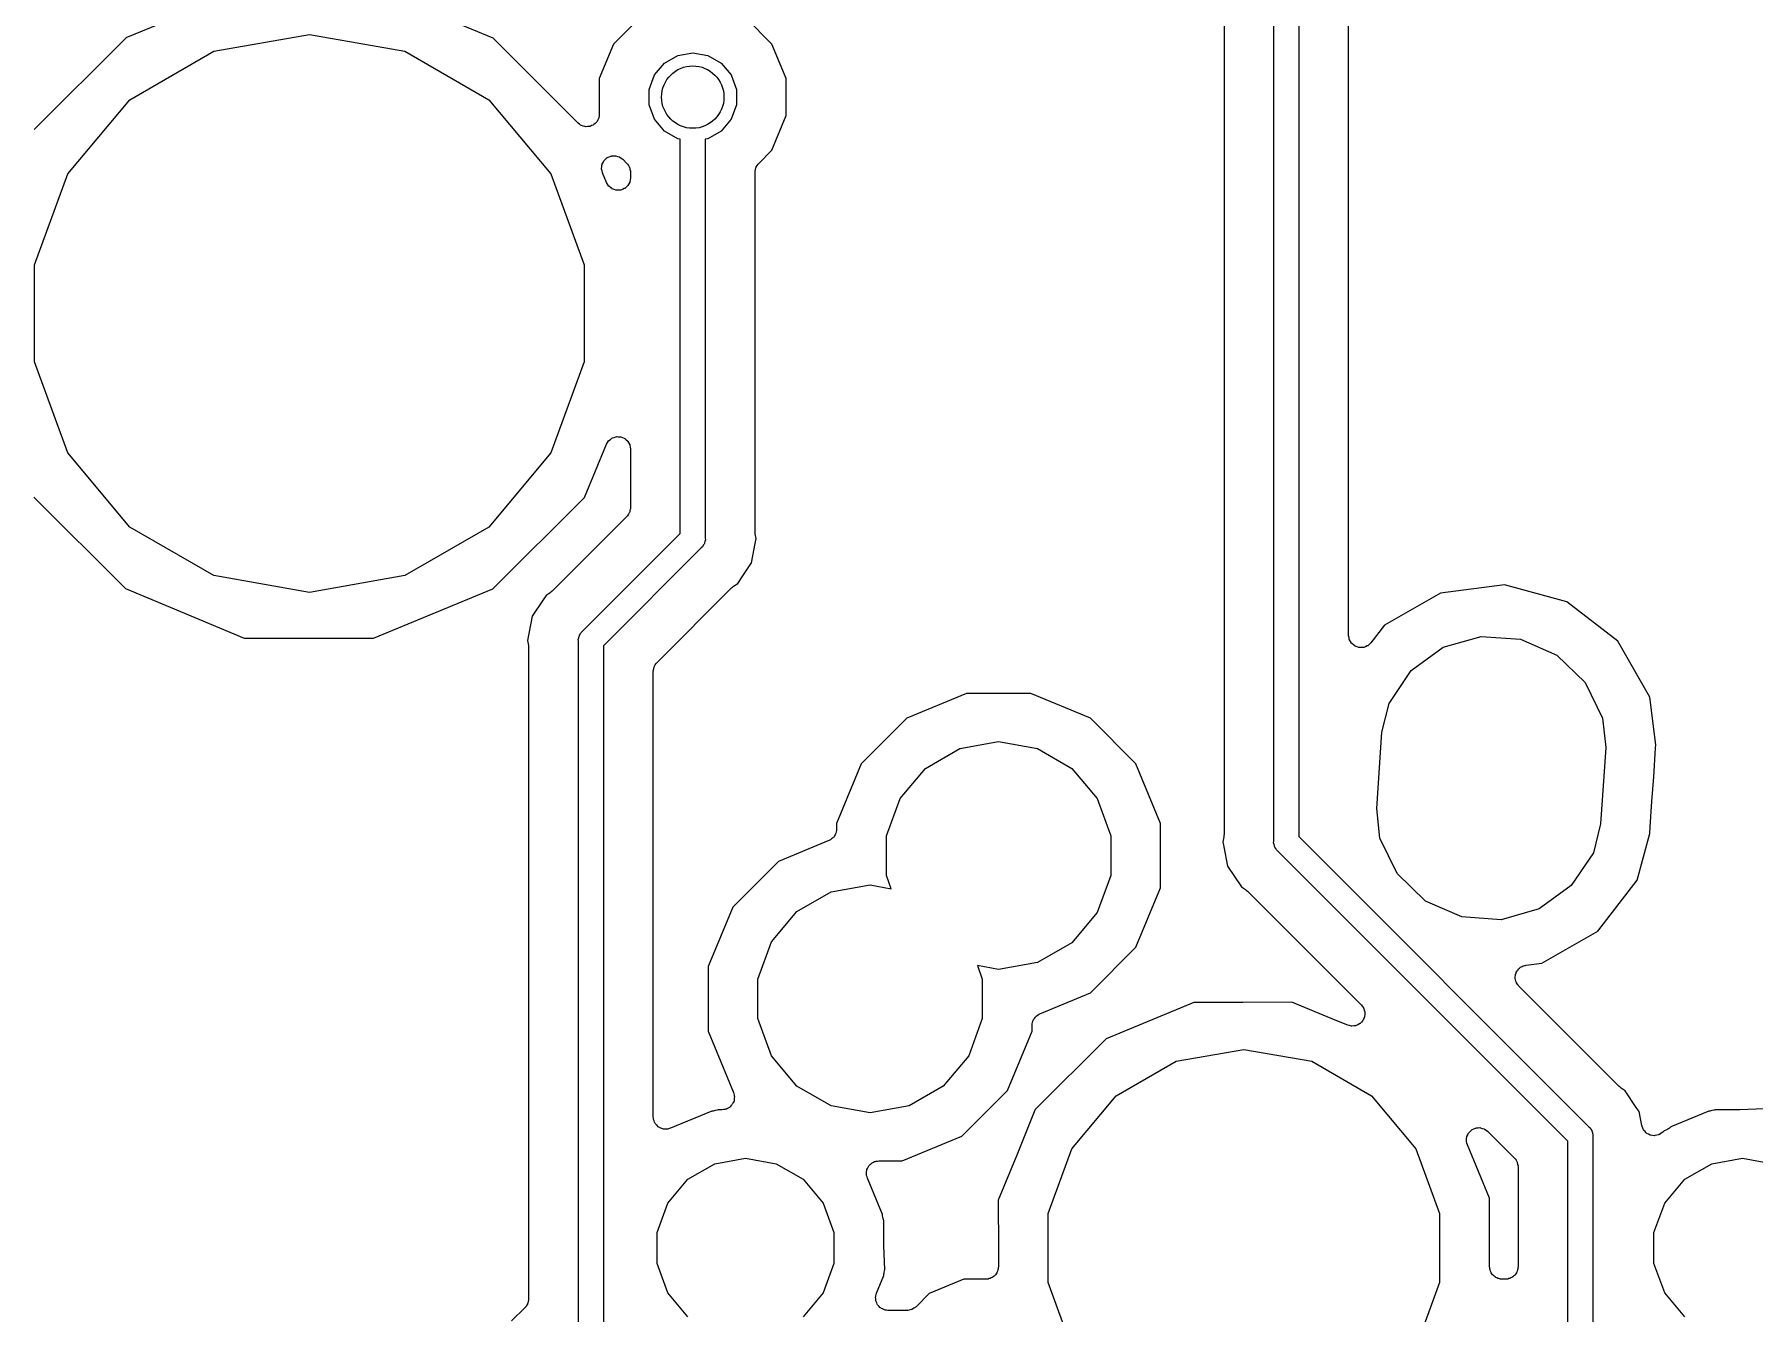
# Model space of a CAD drawing. Extents: x 240.1 to 314.9, y -176.2 to -102.8.
# Drawn here: x 255.64 to 273.17, y -168.31 to -155.27 of the extents above; entities that cross this region are included whole.
import ezdxf

# ---------------------------------------------------------------- set-up
doc = ezdxf.new("R2010")
doc.units = 0
doc.header["$MEASUREMENT"] = 0
doc.layers.add('BLACK', color=7, linetype='CONTINUOUS')

msp = doc.modelspace()

# ---------------------------------------------------------------- linework, layer by layer
at = {"layer": 'BLACK', "linetype": 'CONTINUOUS'}
for p, q in [((268.275, -163.494), (268.275, -154.514)), ((268.529, -154.561), (268.529, -163.447)), ((267.767, -154.814), (267.767, -163.425)), ((257.184, -155.057), (256.574, -155.307)), ((260.319, -155.311), (259.716, -155.061)), ((261.813, -155.103), (261.546, -155.37)), ((263.16, -155.37), (262.893, -155.103)), ((269.037, -161.394), (269.037, -155.143)), ((256.574, -155.308), (255.641, -156.241)), ((256.574, -155.307), (256.574, -155.308)), ((257.473, -155.443), (258.445, -155.272)), ((258.445, -155.272), (259.417, -155.443)), ((261.184, -156.175), (260.319, -155.311)), ((256.617, -155.937), (257.473, -155.443)), ((259.417, -155.443), (260.273, -155.937)), ((261.546, -155.37), (261.4, -155.721)), ((262.063, -155.564), (262.199, -155.486)), ((262.199, -155.486), (262.353, -155.459)), ((262.353, -155.459), (262.507, -155.486)), ((262.507, -155.486), (262.643, -155.564)), ((263.305, -155.721), (263.16, -155.37)), ((261.962, -155.684), (262.063, -155.564)), ((262.643, -155.564), (262.744, -155.684)), ((261.4, -155.721), (261.4, -156.086)), ((261.909, -155.832), (261.962, -155.684)), ((261.909, -155.988), (261.909, -155.832)), ((262.744, -155.684), (262.798, -155.832)), ((262.798, -155.832), (262.798, -155.988)), ((263.305, -156.099), (263.305, -155.721)), ((255.983, -156.693), (256.617, -155.937)), ((260.273, -155.937), (260.907, -156.693)), ((261.962, -156.136), (261.909, -155.988)), ((262.798, -155.988), (262.744, -156.136)), ((261.197, -156.185), (261.184, -156.175)), ((261.21, -156.196), (261.197, -156.185)), ((261.215, -156.198), (261.21, -156.196)), ((261.22, -156.201), (261.215, -156.198)), ((261.236, -156.205), (261.22, -156.201)), ((261.251, -156.211), (261.236, -156.205)), ((261.321, -156.201), (261.306, -156.208)), ((261.337, -156.196), (261.321, -156.201)), ((261.341, -156.192), (261.337, -156.196)), ((261.346, -156.19), (261.341, -156.192)), ((261.358, -156.178), (261.346, -156.19)), ((261.371, -156.167), (261.358, -156.178)), ((261.374, -156.162), (261.371, -156.167)), ((261.378, -156.159), (261.374, -156.162)), ((261.385, -156.143), (261.378, -156.159)), ((261.393, -156.129), (261.385, -156.143)), ((261.394, -156.124), (261.393, -156.129)), ((261.396, -156.119), (261.394, -156.124)), ((261.398, -156.102), (261.396, -156.119)), ((261.4, -156.086), (261.398, -156.102)), ((262.063, -156.256), (261.962, -156.136)), ((262.744, -156.136), (262.643, -156.256)), ((263.16, -156.45), (263.305, -156.099)), ((261.257, -156.211), (261.251, -156.211)), ((261.262, -156.212), (261.257, -156.211)), ((261.279, -156.211), (261.262, -156.212)), ((261.296, -156.211), (261.279, -156.211)), ((261.301, -156.209), (261.296, -156.211)), ((261.306, -156.208), (261.301, -156.209)), ((262.199, -156.334), (262.063, -156.256)), ((262.226, -156.339), (262.199, -156.334)), ((262.226, -160.357), (262.226, -156.339)), ((262.507, -156.334), (262.48, -156.339)), ((262.48, -156.339), (262.48, -160.404)), ((262.643, -156.256), (262.507, -156.334)), ((261.448, -156.559), (261.45, -156.556)), ((261.45, -156.556), (261.464, -156.543)), ((261.464, -156.543), (261.477, -156.53)), ((261.477, -156.53), (261.48, -156.528)), ((261.48, -156.528), (261.482, -156.526)), ((261.482, -156.526), (261.5, -156.519)), ((261.5, -156.519), (261.517, -156.511)), ((261.517, -156.511), (261.52, -156.511)), ((261.52, -156.511), (261.523, -156.51)), ((261.523, -156.51), (261.542, -156.509)), ((261.542, -156.509), (261.561, -156.507)), ((261.561, -156.507), (261.564, -156.508)), ((261.564, -156.508), (261.567, -156.508)), ((261.567, -156.508), (261.585, -156.514)), ((261.585, -156.514), (261.604, -156.519)), ((261.604, -156.519), (261.606, -156.52)), ((261.606, -156.52), (261.609, -156.521)), ((261.609, -156.521), (261.624, -156.533)), ((261.624, -156.533), (261.64, -156.544)), ((261.64, -156.544), (261.681, -156.585)), ((263.025, -156.585), (263.16, -156.45)), ((255.645, -157.621), (255.983, -156.693)), ((260.907, -156.693), (261.245, -157.621)), ((261.423, -156.639), (261.426, -156.62)), ((261.424, -156.642), (261.423, -156.639)), ((261.424, -156.645), (261.424, -156.642)), ((261.428, -156.663), (261.424, -156.645)), ((261.426, -156.62), (261.427, -156.601)), ((261.427, -156.601), (261.429, -156.598)), ((261.433, -156.682), (261.428, -156.663)), ((261.429, -156.595), (261.438, -156.578)), ((261.429, -156.598), (261.429, -156.595)), ((261.474, -156.782), (261.433, -156.682)), ((261.438, -156.578), (261.446, -156.561)), ((261.446, -156.561), (261.448, -156.559)), ((261.681, -156.585), (261.684, -156.589)), ((261.684, -156.589), (261.688, -156.593)), ((261.688, -156.593), (261.697, -156.607)), ((261.697, -156.607), (261.706, -156.621)), ((261.706, -156.621), (261.708, -156.626)), ((261.708, -156.626), (261.71, -156.631)), ((261.71, -156.631), (261.713, -156.648)), ((261.713, -156.648), (261.718, -156.664)), ((261.718, -156.664), (261.717, -156.669)), ((261.717, -156.669), (261.718, -156.675)), ((261.718, -156.675), (261.718, -156.733)), ((262.988, -156.664), (262.993, -156.648)), ((262.989, -156.669), (262.988, -156.664)), ((262.988, -156.675), (262.989, -156.669)), ((262.988, -160.335), (262.988, -156.675)), ((262.993, -156.648), (262.996, -156.631)), ((262.996, -156.631), (262.998, -156.626)), ((262.998, -156.626), (263, -156.621)), ((263, -156.621), (263.009, -156.607)), ((263.009, -156.607), (263.018, -156.593)), ((263.018, -156.593), (263.022, -156.589)), ((263.022, -156.589), (263.025, -156.585)), ((261.484, -156.798), (261.474, -156.782)), ((261.494, -156.815), (261.484, -156.798)), ((261.496, -156.817), (261.494, -156.815)), ((261.497, -156.819), (261.496, -156.817)), ((261.513, -156.831), (261.497, -156.819)), ((261.528, -156.843), (261.513, -156.831)), ((261.53, -156.844), (261.528, -156.843)), ((261.532, -156.846), (261.53, -156.844)), ((261.551, -156.852), (261.532, -156.846)), ((261.569, -156.858), (261.551, -156.852)), ((261.572, -156.858), (261.569, -156.858)), ((261.574, -156.859), (261.572, -156.858)), ((261.594, -156.858), (261.574, -156.859)), ((261.613, -156.858), (261.594, -156.858)), ((261.616, -156.858), (261.613, -156.858)), ((261.618, -156.857), (261.616, -156.858)), ((261.636, -156.85), (261.618, -156.857)), ((261.655, -156.843), (261.636, -156.85)), ((261.657, -156.842), (261.655, -156.843)), ((261.659, -156.841), (261.657, -156.842)), ((261.673, -156.828), (261.659, -156.841)), ((261.688, -156.815), (261.673, -156.828)), ((261.69, -156.813), (261.688, -156.815)), ((261.692, -156.811), (261.69, -156.813)), ((261.701, -156.794), (261.692, -156.811)), ((261.71, -156.777), (261.701, -156.794)), ((261.711, -156.774), (261.71, -156.777)), ((261.712, -156.772), (261.711, -156.774)), ((261.715, -156.753), (261.712, -156.772)), ((261.718, -156.733), (261.715, -156.753)), ((255.645, -158.609), (255.645, -157.621)), ((261.245, -157.621), (261.245, -158.609)), ((255.983, -159.537), (255.645, -158.609)), ((261.245, -158.609), (260.907, -159.537)), ((261.249, -159.989), (261.474, -159.447)), ((261.474, -159.447), (261.484, -159.431)), ((261.484, -159.431), (261.494, -159.414)), ((261.494, -159.414), (261.496, -159.413)), ((261.496, -159.413), (261.497, -159.41)), ((261.497, -159.41), (261.513, -159.398)), ((261.513, -159.398), (261.527, -159.386)), ((261.527, -159.386), (261.53, -159.385)), ((261.53, -159.385), (261.532, -159.383)), ((261.532, -159.383), (261.551, -159.378)), ((261.551, -159.378), (261.569, -159.371)), ((261.569, -159.371), (261.572, -159.371)), ((261.572, -159.371), (261.574, -159.37)), ((261.574, -159.37), (261.594, -159.371)), ((261.594, -159.371), (261.613, -159.371)), ((261.613, -159.371), (261.616, -159.372)), ((261.616, -159.372), (261.618, -159.372)), ((261.618, -159.372), (261.636, -159.379)), ((261.636, -159.379), (261.654, -159.386)), ((261.654, -159.386), (261.657, -159.388)), ((261.657, -159.388), (261.659, -159.389)), ((261.659, -159.389), (261.673, -159.402)), ((261.673, -159.402), (261.688, -159.414)), ((261.688, -159.414), (261.69, -159.417)), ((261.69, -159.417), (261.692, -159.419)), ((261.692, -159.419), (261.701, -159.436)), ((261.701, -159.436), (261.71, -159.453)), ((261.71, -159.453), (261.711, -159.455)), ((261.711, -159.455), (261.712, -159.458)), ((261.712, -159.458), (261.715, -159.477)), ((261.715, -159.477), (261.718, -159.496)), ((261.718, -159.496), (261.718, -160.094)), ((256.617, -160.293), (255.983, -159.537)), ((260.907, -159.537), (260.273, -160.293)), ((255.638, -159.986), (256.571, -160.919)), ((260.316, -160.922), (261.249, -159.989)), ((261.681, -160.184), (260.919, -160.946)), ((261.684, -160.18), (261.681, -160.184)), ((261.688, -160.176), (261.684, -160.18)), ((261.697, -160.162), (261.688, -160.176)), ((261.706, -160.148), (261.697, -160.162)), ((261.708, -160.143), (261.706, -160.148)), ((261.71, -160.138), (261.708, -160.143)), ((261.713, -160.121), (261.71, -160.138)), ((261.718, -160.105), (261.713, -160.121)), ((261.718, -160.094), (261.717, -160.1)), ((261.717, -160.1), (261.718, -160.105)), ((257.473, -160.787), (256.617, -160.293)), ((260.273, -160.293), (259.417, -160.787)), ((261.229, -161.354), (262.226, -160.357)), ((262.48, -160.404), (262.481, -160.421)), ((262.99, -160.347), (262.988, -160.335)), ((262.99, -160.36), (262.99, -160.347)), ((263, -160.41), (262.99, -160.36)), ((262.99, -160.46), (263, -160.41)), ((262.439, -160.504), (261.442, -161.501)), ((262.452, -160.493), (262.439, -160.504)), ((262.46, -160.478), (262.452, -160.493)), ((262.47, -160.465), (262.46, -160.478)), ((262.471, -160.459), (262.47, -160.465)), ((262.474, -160.454), (262.471, -160.459)), ((262.477, -160.438), (262.474, -160.454)), ((262.481, -160.421), (262.477, -160.438)), ((262.951, -160.658), (262.99, -160.46)), ((262.99, -160.46), (262.99, -160.46)), ((262.863, -160.79), (262.951, -160.658)), ((256.571, -160.919), (257.174, -161.169)), ((258.445, -160.958), (257.473, -160.787)), ((259.417, -160.787), (258.445, -160.958)), ((259.706, -161.173), (260.316, -160.923)), ((260.316, -160.923), (260.316, -160.922)), ((261.987, -161.674), (262.749, -160.912)), ((262.749, -160.912), (262.759, -160.905)), ((262.759, -160.905), (262.768, -160.896)), ((262.768, -160.896), (262.811, -160.868)), ((262.811, -160.868), (262.863, -160.79)), ((270.626, -160.881), (269.974, -160.964)), ((271.26, -161.053), (270.626, -160.881)), ((260.829, -161.033), (260.717, -161.2)), ((260.857, -160.99), (260.829, -161.033)), ((260.829, -161.033), (260.829, -161.033)), ((260.9, -160.962), (260.857, -160.99)), ((260.909, -160.953), (260.9, -160.962)), ((260.919, -160.946), (260.909, -160.953)), ((269.974, -160.964), (269.404, -161.291)), ((271.779, -161.454), (271.26, -161.053)), ((257.174, -161.169), (257.174, -161.169)), ((257.174, -161.169), (257.174, -161.169)), ((257.174, -161.169), (257.782, -161.423)), ((259.098, -161.425), (259.706, -161.173)), ((259.706, -161.173), (259.706, -161.173)), ((259.706, -161.173), (259.706, -161.173)), ((260.717, -161.2), (260.667, -161.448)), ((257.782, -161.423), (258.44, -161.423)), ((258.44, -161.423), (258.44, -161.423)), ((258.44, -161.423), (258.44, -161.423)), ((258.44, -161.423), (259.098, -161.425)), ((260.667, -161.448), (260.677, -161.498)), ((261.186, -161.437), (261.191, -161.421)), ((261.188, -161.454), (261.186, -161.437)), ((261.188, -168.493), (261.188, -161.454)), ((261.191, -161.421), (261.194, -161.404)), ((261.194, -161.404), (261.197, -161.399)), ((261.197, -161.399), (261.198, -161.394)), ((261.198, -161.394), (261.208, -161.38)), ((261.208, -161.38), (261.216, -161.365)), ((261.216, -161.365), (261.229, -161.354)), ((269.037, -161.397), (269.037, -161.394)), ((269.037, -161.399), (269.037, -161.397)), ((269.041, -161.418), (269.037, -161.399)), ((269.044, -161.438), (269.041, -161.418)), ((269.046, -161.44), (269.044, -161.438)), ((269.046, -161.442), (269.046, -161.44)), ((269.057, -161.459), (269.046, -161.442)), ((269.067, -161.476), (269.057, -161.459)), ((269.404, -161.291), (269.264, -161.472)), ((270, -161.517), (270.388, -161.406)), ((270.388, -161.406), (270.79, -161.434)), ((270.79, -161.434), (271.158, -161.597)), ((272.106, -162.024), (271.779, -161.454)), ((260.677, -161.498), (260.678, -161.511)), ((260.678, -161.511), (260.68, -161.523)), ((260.68, -161.523), (260.68, -168.157)), ((261.442, -161.501), (261.442, -168.493)), ((269.068, -161.478), (269.067, -161.476)), ((269.07, -161.48), (269.068, -161.478)), ((269.085, -161.492), (269.07, -161.48)), ((269.1, -161.504), (269.085, -161.492)), ((269.103, -161.505), (269.1, -161.504)), ((269.105, -161.507), (269.103, -161.505)), ((269.123, -161.513), (269.105, -161.507)), ((269.142, -161.519), (269.123, -161.513)), ((269.144, -161.519), (269.142, -161.519)), ((269.147, -161.52), (269.144, -161.519)), ((269.166, -161.519), (269.147, -161.52)), ((269.186, -161.519), (269.166, -161.519)), ((269.188, -161.518), (269.186, -161.519)), ((269.191, -161.518), (269.188, -161.518)), ((269.209, -161.511), (269.191, -161.518)), ((269.227, -161.504), (269.209, -161.511)), ((269.229, -161.503), (269.227, -161.504)), ((269.232, -161.502), (269.229, -161.503)), ((269.246, -161.488), (269.232, -161.502)), ((269.261, -161.476), (269.246, -161.488)), ((269.262, -161.474), (269.261, -161.476)), ((269.264, -161.472), (269.262, -161.474)), ((269.674, -161.755), (270, -161.517)), ((271.158, -161.597), (271.448, -161.877)), ((261.95, -161.753), (261.955, -161.737)), ((261.951, -161.758), (261.95, -161.753)), ((261.95, -161.764), (261.951, -161.758)), ((261.95, -166.302), (261.95, -161.764)), ((261.955, -161.737), (261.958, -161.72)), ((261.958, -161.72), (261.96, -161.715)), ((261.96, -161.715), (261.962, -161.71)), ((261.962, -161.71), (261.971, -161.696)), ((261.971, -161.696), (261.98, -161.682)), ((261.98, -161.682), (261.984, -161.679)), ((261.984, -161.679), (261.987, -161.674)), ((269.449, -162.089), (269.674, -161.755)), ((265.142, -161.989), (264.535, -162.24)), ((265.798, -161.989), (265.142, -161.989)), ((266.405, -162.24), (265.798, -161.989)), ((271.448, -161.877), (271.625, -162.239)), ((269.377, -162.382), (269.449, -162.089)), ((272.168, -162.511), (272.106, -162.024)), ((264.535, -162.24), (264.07, -162.705)), ((266.87, -162.705), (266.405, -162.24)), ((271.625, -162.239), (271.657, -162.539)), ((265.073, -162.549), (265.47, -162.479)), ((265.47, -162.479), (265.867, -162.549)), ((269.323, -163.161), (269.377, -162.382)), ((272.166, -162.547), (272.168, -162.511)), ((264.724, -162.751), (265.073, -162.549)), ((265.867, -162.549), (266.216, -162.751)), ((271.657, -162.539), (271.603, -163.318)), ((272.146, -162.837), (272.166, -162.547)), ((272.166, -162.547), (272.166, -162.547)), ((264.07, -162.705), (263.819, -163.312)), ((264.465, -163.06), (264.724, -162.751)), ((266.216, -162.751), (266.475, -163.06)), ((267.121, -163.312), (266.87, -162.705)), ((272.128, -163.09), (272.146, -162.837)), ((272.146, -162.837), (272.146, -162.837)), ((264.327, -163.438), (264.465, -163.06)), ((266.475, -163.06), (266.613, -163.438)), ((269.355, -163.461), (269.323, -163.161)), ((272.111, -163.347), (272.128, -163.09)), ((272.128, -163.09), (272.128, -163.09)), ((263.818, -163.386), (263.814, -163.399)), ((263.819, -163.369), (263.818, -163.378)), ((263.818, -163.378), (263.818, -163.386)), ((263.819, -163.312), (263.819, -163.369)), ((267.121, -163.968), (267.121, -163.312)), ((271.603, -163.318), (271.531, -163.611)), ((272.106, -163.416), (272.111, -163.347)), ((263.741, -163.487), (263.225, -163.7)), ((263.748, -163.482), (263.741, -163.487)), ((263.755, -163.479), (263.748, -163.482)), ((263.766, -163.47), (263.755, -163.479)), ((263.778, -163.463), (263.766, -163.47)), ((263.783, -163.456), (263.778, -163.463)), ((263.789, -163.451), (263.783, -163.456)), ((263.796, -163.439), (263.789, -163.451)), ((263.805, -163.428), (263.796, -163.439)), ((263.807, -163.42), (263.805, -163.428)), ((263.811, -163.413), (263.807, -163.42)), ((263.814, -163.399), (263.811, -163.413)), ((264.327, -163.842), (264.327, -163.438)), ((266.613, -163.438), (266.613, -163.842)), ((267.764, -163.45), (267.754, -163.5)), ((267.754, -163.5), (267.764, -163.55)), ((267.765, -163.437), (267.764, -163.45)), ((267.764, -163.55), (267.764, -163.55)), ((267.764, -163.55), (267.804, -163.748)), ((267.767, -163.425), (267.765, -163.437)), ((268.273, -163.511), (268.275, -163.494)), ((268.278, -163.527), (268.273, -163.511)), ((268.281, -163.544), (268.278, -163.527)), ((268.283, -163.549), (268.281, -163.544)), ((268.285, -163.554), (268.283, -163.549)), ((268.295, -163.568), (268.285, -163.554)), ((268.303, -163.583), (268.295, -163.568)), ((268.529, -163.447), (271.485, -166.403)), ((269.532, -163.823), (269.355, -163.461)), ((271.977, -163.89), (272.106, -163.416)), ((263.225, -163.7), (262.76, -164.165)), ((268.316, -163.594), (268.303, -163.583)), ((271.272, -166.55), (268.316, -163.594)), ((271.531, -163.611), (271.306, -163.945)), ((264.376, -163.978), (264.327, -163.842)), ((266.613, -163.842), (266.475, -164.22)), ((267.804, -163.748), (267.944, -163.958)), ((269.822, -164.103), (269.532, -163.823)), ((271.576, -164.409), (271.977, -163.89)), ((263.414, -164.211), (263.763, -164.009)), ((263.763, -164.009), (264.16, -163.939)), ((264.16, -163.939), (264.376, -163.978)), ((266.87, -164.575), (267.121, -163.968)), ((267.944, -163.958), (267.987, -163.986)), ((267.987, -163.986), (267.996, -163.995)), ((267.996, -163.995), (268.006, -164.002)), ((268.006, -164.002), (269.166, -165.162)), ((271.306, -163.945), (270.98, -164.183)), ((262.76, -164.165), (262.509, -164.772)), ((263.155, -164.52), (263.414, -164.211)), ((266.475, -164.22), (266.216, -164.529)), ((270.19, -164.266), (269.822, -164.103)), ((270.592, -164.294), (270.19, -164.266)), ((270.98, -164.183), (270.592, -164.294)), ((271.006, -164.736), (271.576, -164.409)), ((263.017, -164.898), (263.155, -164.52)), ((266.216, -164.529), (265.867, -164.731)), ((266.405, -165.04), (266.87, -164.575)), ((262.509, -164.772), (262.509, -165.428)), ((265.47, -164.801), (265.253, -164.762)), ((265.253, -164.762), (265.303, -164.898)), ((265.867, -164.731), (265.47, -164.801)), ((270.764, -164.803), (270.769, -164.796)), ((270.769, -164.796), (270.779, -164.788)), ((270.779, -164.788), (270.789, -164.778)), ((270.789, -164.778), (270.797, -164.775)), ((270.797, -164.775), (270.804, -164.769)), ((270.804, -164.769), (270.817, -164.765)), ((270.817, -164.765), (270.829, -164.76)), ((270.829, -164.76), (270.838, -164.759)), ((270.838, -164.759), (270.846, -164.756)), ((270.846, -164.756), (271.006, -164.736)), ((263.017, -165.302), (263.017, -164.898)), ((265.303, -164.898), (265.303, -165.302)), ((270.735, -164.876), (270.738, -164.863)), ((270.736, -164.885), (270.735, -164.876)), ((270.735, -164.893), (270.736, -164.885)), ((270.739, -164.907), (270.735, -164.893)), ((270.738, -164.863), (270.739, -164.849)), ((270.739, -164.849), (270.743, -164.842)), ((270.741, -164.92), (270.739, -164.907)), ((270.745, -164.928), (270.741, -164.92)), ((270.743, -164.842), (270.745, -164.833)), ((270.745, -164.833), (270.752, -164.822)), ((270.747, -164.936), (270.745, -164.928)), ((270.755, -164.947), (270.747, -164.936)), ((270.752, -164.822), (270.758, -164.809)), ((270.761, -164.959), (270.755, -164.947)), ((270.758, -164.809), (270.764, -164.803)), ((270.767, -164.965), (270.761, -164.959)), ((270.772, -164.972), (270.767, -164.965)), ((265.889, -165.253), (266.405, -165.04)), ((267.461, -165.138), (266.567, -165.509)), ((267.959, -165.138), (267.461, -165.138)), ((267.96, -165.138), (267.959, -165.138)), ((268.458, -165.134), (267.96, -165.138)), ((267.96, -165.138), (267.96, -165.138)), ((268.918, -165.324), (268.458, -165.134)), ((271.795, -165.995), (270.772, -164.972)), ((263.155, -165.68), (263.017, -165.302)), ((265.303, -165.302), (265.165, -165.68)), ((265.819, -165.327), (265.823, -165.32)), ((265.823, -165.32), (265.825, -165.312)), ((265.825, -165.312), (265.834, -165.301)), ((265.834, -165.301), (265.841, -165.289)), ((265.841, -165.289), (265.847, -165.284)), ((265.847, -165.284), (265.852, -165.277)), ((265.852, -165.277), (265.864, -165.27)), ((265.864, -165.27), (265.875, -165.261)), ((265.875, -165.261), (265.882, -165.258)), ((265.882, -165.258), (265.889, -165.253)), ((269.166, -165.162), (269.177, -165.177)), ((269.177, -165.177), (269.188, -165.192)), ((269.181, -165.321), (269.18, -165.324)), ((269.184, -165.319), (269.181, -165.321)), ((269.191, -165.301), (269.184, -165.319)), ((269.188, -165.192), (269.189, -165.195)), ((269.189, -165.195), (269.191, -165.198)), ((269.191, -165.198), (269.196, -165.216)), ((269.199, -165.284), (269.191, -165.301)), ((269.196, -165.216), (269.202, -165.234)), ((269.2, -165.278), (269.199, -165.281)), ((269.199, -165.281), (269.199, -165.284)), ((269.201, -165.259), (269.2, -165.278)), ((269.202, -165.24), (269.201, -165.259)), ((269.202, -165.234), (269.202, -165.237)), ((269.202, -165.237), (269.202, -165.24)), ((262.509, -165.428), (262.769, -166.055)), ((265.56, -166.035), (265.811, -165.428)), ((265.811, -165.371), (265.812, -165.362)), ((265.811, -165.428), (265.811, -165.371)), ((265.812, -165.354), (265.816, -165.341)), ((265.812, -165.362), (265.812, -165.354)), ((265.816, -165.341), (265.819, -165.327)), ((268.918, -165.325), (268.918, -165.324)), ((269.028, -165.369), (268.918, -165.325)), ((268.918, -165.325), (268.918, -165.325)), ((269.047, -165.373), (269.028, -165.369)), ((269.065, -165.378), (269.047, -165.373)), ((269.068, -165.378), (269.065, -165.378)), ((269.071, -165.378), (269.068, -165.378)), ((269.09, -165.376), (269.071, -165.378)), ((269.109, -165.374), (269.09, -165.376)), ((269.112, -165.373), (269.109, -165.374)), ((269.115, -165.372), (269.112, -165.373)), ((269.132, -165.364), (269.115, -165.372)), ((269.149, -165.356), (269.132, -165.364)), ((269.151, -165.353), (269.149, -165.356)), ((269.154, -165.352), (269.151, -165.353)), ((269.167, -165.338), (269.154, -165.352)), ((269.18, -165.324), (269.167, -165.338)), ((266.558, -165.514), (265.844, -166.228)), ((266.56, -165.513), (266.558, -165.514)), ((266.567, -165.509), (266.56, -165.513)), ((267.278, -165.737), (267.97, -165.615)), ((267.97, -165.615), (268.662, -165.737)), ((263.414, -165.989), (263.155, -165.68)), ((265.165, -165.68), (264.906, -165.989)), ((266.669, -166.089), (267.278, -165.737)), ((268.662, -165.737), (269.271, -166.089)), ((263.763, -166.191), (263.414, -165.989)), ((264.906, -165.989), (264.557, -166.191)), ((271.805, -166.002), (271.795, -165.995)), ((271.814, -166.011), (271.805, -166.002)), ((271.857, -166.039), (271.814, -166.011)), ((262.742, -166.191), (262.733, -166.201)), ((262.752, -166.181), (262.742, -166.191)), ((262.756, -166.174), (262.752, -166.181)), ((262.761, -166.168), (262.756, -166.174)), ((262.766, -166.155), (262.761, -166.168)), ((262.773, -166.142), (262.766, -166.155)), ((262.769, -166.055), (262.772, -166.069)), ((262.772, -166.069), (262.776, -166.082)), ((262.774, -166.134), (262.773, -166.142)), ((262.776, -166.126), (262.774, -166.134)), ((262.776, -166.082), (262.776, -166.09)), ((262.776, -166.09), (262.778, -166.099)), ((262.778, -166.099), (262.776, -166.112)), ((262.776, -166.112), (262.776, -166.126)), ((264.16, -166.261), (263.763, -166.191)), ((264.557, -166.191), (264.16, -166.261)), ((265.095, -166.5), (265.56, -166.035)), ((266.217, -166.628), (266.669, -166.089)), ((269.271, -166.089), (269.723, -166.628)), ((271.968, -166.206), (271.857, -166.039)), ((261.952, -166.316), (261.95, -166.302)), ((261.953, -166.329), (261.952, -166.316)), ((261.956, -166.337), (261.953, -166.329)), ((261.958, -166.345), (261.956, -166.337)), ((261.964, -166.357), (261.958, -166.345)), ((261.97, -166.37), (261.964, -166.357)), ((261.975, -166.376), (261.97, -166.37)), ((262.548, -166.244), (262.126, -166.419)), ((262.559, -166.244), (262.548, -166.244)), ((262.58, -166.239), (262.559, -166.244)), ((262.559, -166.244), (262.559, -166.244)), ((262.559, -166.244), (262.559, -166.244)), ((262.602, -166.234), (262.58, -166.239)), ((262.61, -166.231), (262.602, -166.234)), ((262.602, -166.234), (262.602, -166.234)), ((262.602, -166.234), (262.602, -166.234)), ((262.651, -166.231), (262.61, -166.231)), ((262.665, -166.229), (262.651, -166.231)), ((262.679, -166.228), (262.665, -166.229)), ((262.687, -166.225), (262.679, -166.228)), ((262.695, -166.223), (262.687, -166.225)), ((262.707, -166.217), (262.695, -166.223)), ((262.72, -166.211), (262.707, -166.217)), ((262.726, -166.206), (262.72, -166.211)), ((262.733, -166.201), (262.726, -166.206)), ((265.839, -166.236), (265.655, -166.692)), ((265.843, -166.23), (265.839, -166.236)), ((265.844, -166.228), (265.843, -166.23)), ((271.997, -166.249), (271.968, -166.206)), ((271.968, -166.206), (271.968, -166.206)), ((272.026, -166.392), (271.997, -166.249)), ((272.708, -166.244), (272.321, -166.405)), ((272.719, -166.244), (272.708, -166.244)), ((272.74, -166.239), (272.719, -166.244)), ((272.719, -166.244), (272.719, -166.244)), ((272.719, -166.244), (272.719, -166.244)), ((272.762, -166.234), (272.74, -166.239)), ((272.77, -166.231), (272.762, -166.234)), ((272.762, -166.234), (272.762, -166.234)), ((272.762, -166.234), (272.762, -166.234)), ((273.018, -166.231), (272.77, -166.231)), ((273.02, -166.231), (273.018, -166.231)), ((273.023, -166.231), (273.02, -166.231)), ((273.271, -166.221), (273.023, -166.231)), ((261.98, -166.384), (261.975, -166.376)), ((261.99, -166.392), (261.98, -166.384)), ((262, -166.403), (261.99, -166.392)), ((262.007, -166.407), (262, -166.403)), ((262.013, -166.412), (262.007, -166.407)), ((262.026, -166.417), (262.013, -166.412)), ((262.039, -166.423), (262.026, -166.417)), ((262.047, -166.424), (262.039, -166.423)), ((262.055, -166.427), (262.047, -166.424)), ((262.069, -166.427), (262.055, -166.427)), ((262.082, -166.429), (262.069, -166.427)), ((262.091, -166.427), (262.082, -166.429)), ((262.099, -166.427), (262.091, -166.427)), ((262.112, -166.422), (262.099, -166.427)), ((262.126, -166.419), (262.112, -166.422)), ((264.488, -166.751), (265.095, -166.5)), ((270.237, -166.546), (270.24, -166.526)), ((270.238, -166.548), (270.237, -166.546)), ((270.238, -166.551), (270.238, -166.548)), ((270.24, -166.526), (270.242, -166.507)), ((270.242, -166.507), (270.243, -166.505)), ((270.243, -166.502), (270.252, -166.485)), ((270.243, -166.505), (270.243, -166.502)), ((270.252, -166.485), (270.26, -166.467)), ((270.26, -166.467), (270.262, -166.465)), ((270.262, -166.465), (270.264, -166.463)), ((270.264, -166.463), (270.278, -166.45)), ((270.278, -166.45), (270.292, -166.436)), ((270.292, -166.436), (270.294, -166.435)), ((270.294, -166.435), (270.296, -166.433)), ((270.296, -166.433), (270.314, -166.425)), ((270.314, -166.425), (270.332, -166.417)), ((270.332, -166.417), (270.334, -166.417)), ((270.334, -166.417), (270.337, -166.416)), ((270.337, -166.416), (270.356, -166.415)), ((270.356, -166.415), (270.375, -166.413)), ((270.375, -166.413), (270.378, -166.414)), ((270.378, -166.414), (270.381, -166.414)), ((270.381, -166.414), (270.399, -166.42)), ((270.399, -166.42), (270.418, -166.425)), ((270.418, -166.425), (270.42, -166.427)), ((270.42, -166.427), (270.423, -166.427)), ((270.423, -166.427), (270.438, -166.439)), ((270.438, -166.439), (270.454, -166.45)), ((270.454, -166.45), (270.727, -166.723)), ((271.485, -166.403), (271.498, -166.414)), ((271.498, -166.414), (271.506, -166.429)), ((271.506, -166.429), (271.516, -166.442)), ((271.516, -166.442), (271.517, -166.448)), ((271.517, -166.448), (271.52, -166.453)), ((271.52, -166.453), (271.523, -166.469)), ((271.523, -166.469), (271.527, -166.486)), ((271.527, -166.486), (271.526, -166.503)), ((271.526, -166.503), (271.526, -168.476)), ((272.027, -166.396), (272.026, -166.392)), ((272.028, -166.401), (272.027, -166.396)), ((272.035, -166.417), (272.028, -166.401)), ((272.042, -166.434), (272.035, -166.417)), ((272.044, -166.437), (272.042, -166.434)), ((272.046, -166.441), (272.044, -166.437)), ((272.059, -166.453), (272.046, -166.441)), ((272.071, -166.467), (272.059, -166.453)), ((272.074, -166.469), (272.071, -166.467)), ((272.077, -166.472), (272.074, -166.469)), ((272.094, -166.479), (272.077, -166.472)), ((272.109, -166.488), (272.094, -166.479)), ((272.114, -166.489), (272.109, -166.488)), ((272.117, -166.49), (272.114, -166.489)), ((272.135, -166.492), (272.117, -166.49)), ((272.153, -166.495), (272.135, -166.492)), ((272.157, -166.494), (272.153, -166.495)), ((272.161, -166.494), (272.157, -166.494)), ((272.179, -166.49), (272.161, -166.494)), ((272.196, -166.486), (272.179, -166.49)), ((272.2, -166.484), (272.196, -166.486)), ((272.204, -166.483), (272.2, -166.484)), ((272.219, -166.473), (272.204, -166.483)), ((272.234, -166.463), (272.219, -166.473)), ((272.237, -166.46), (272.234, -166.463)), ((272.24, -166.458), (272.237, -166.46)), ((272.252, -166.446), (272.24, -166.458)), ((272.279, -166.434), (272.252, -166.446)), ((272.287, -166.429), (272.279, -166.434)), ((272.297, -166.425), (272.287, -166.429)), ((272.306, -166.417), (272.297, -166.425)), ((272.316, -166.411), (272.306, -166.417)), ((272.321, -166.405), (272.316, -166.411)), ((265.654, -166.692), (265.464, -167.152)), ((265.655, -166.692), (265.654, -166.692)), ((265.655, -166.692), (265.655, -166.692)), ((265.976, -167.288), (266.217, -166.628)), ((269.723, -166.628), (269.964, -167.288)), ((270.243, -166.57), (270.238, -166.551)), ((270.247, -166.589), (270.243, -166.57)), ((270.472, -167.131), (270.247, -166.589)), ((270.727, -166.723), (270.73, -166.727)), ((271.272, -168.523), (271.272, -166.55)), ((262.302, -166.939), (262.577, -166.78)), ((262.577, -166.78), (262.89, -166.725)), ((262.89, -166.725), (263.203, -166.78)), ((263.203, -166.78), (263.478, -166.939)), ((264.122, -166.884), (264.124, -166.87)), ((264.124, -166.892), (264.122, -166.884)), ((264.124, -166.856), (264.127, -166.848)), ((264.124, -166.87), (264.124, -166.856)), ((264.124, -166.9), (264.124, -166.892)), ((264.127, -166.848), (264.128, -166.84)), ((264.128, -166.84), (264.134, -166.828)), ((264.134, -166.828), (264.139, -166.814)), ((264.139, -166.814), (264.145, -166.808)), ((264.145, -166.808), (264.148, -166.801)), ((264.148, -166.801), (264.159, -166.791)), ((264.159, -166.791), (264.168, -166.781)), ((264.168, -166.781), (264.175, -166.777)), ((264.175, -166.777), (264.181, -166.771)), ((264.181, -166.771), (264.194, -166.766)), ((264.194, -166.766), (264.206, -166.759)), ((264.206, -166.759), (264.214, -166.757)), ((264.214, -166.757), (264.222, -166.754)), ((264.222, -166.754), (264.236, -166.753)), ((264.236, -166.753), (264.249, -166.751)), ((264.249, -166.751), (264.488, -166.751)), ((270.73, -166.727), (270.734, -166.731)), ((270.734, -166.731), (270.743, -166.745)), ((270.743, -166.745), (270.752, -166.759)), ((270.752, -166.759), (270.754, -166.764)), ((270.754, -166.764), (270.756, -166.769)), ((270.756, -166.769), (270.759, -166.786)), ((270.759, -166.786), (270.764, -166.802)), ((270.764, -166.802), (270.763, -166.807)), ((270.763, -166.807), (270.764, -166.813)), ((270.764, -166.813), (270.764, -167.831)), ((272.462, -166.939), (272.737, -166.78)), ((272.737, -166.78), (273.05, -166.725)), ((273.05, -166.725), (273.363, -166.78)), ((262.098, -167.183), (262.302, -166.939)), ((263.478, -166.939), (263.682, -167.183)), ((264.129, -166.913), (264.124, -166.9)), ((264.132, -166.927), (264.129, -166.913)), ((264.286, -167.298), (264.132, -166.927)), ((272.258, -167.183), (272.462, -166.939)), ((261.989, -167.481), (262.098, -167.183)), ((263.682, -167.183), (263.791, -167.481)), ((265.464, -167.152), (265.468, -167.65)), ((270.472, -167.629), (270.472, -167.131)), ((272.149, -167.481), (272.258, -167.183)), ((264.286, -167.309), (264.286, -167.298)), ((264.291, -167.33), (264.286, -167.309)), ((264.286, -167.309), (264.286, -167.309)), ((264.286, -167.309), (264.286, -167.309)), ((264.296, -167.352), (264.291, -167.33)), ((264.299, -167.36), (264.296, -167.352)), ((264.296, -167.352), (264.296, -167.352)), ((264.296, -167.352), (264.296, -167.352)), ((264.299, -167.608), (264.299, -167.36)), ((265.976, -167.992), (265.976, -167.288)), ((269.964, -167.288), (269.964, -167.992)), ((261.989, -167.799), (261.989, -167.481)), ((263.791, -167.481), (263.791, -167.799)), ((272.149, -167.799), (272.149, -167.481)), ((264.299, -167.61), (264.299, -167.608)), ((264.299, -167.613), (264.299, -167.61)), ((264.309, -167.861), (264.299, -167.613)), ((265.468, -167.65), (265.468, -167.65)), ((265.468, -167.65), (265.468, -167.651)), ((265.468, -167.651), (265.468, -167.831)), ((270.472, -167.63), (270.472, -167.629)), ((270.474, -167.832), (270.472, -167.63)), ((270.472, -167.63), (270.472, -167.63)), ((262.098, -168.097), (261.989, -167.799)), ((263.791, -167.799), (263.682, -168.097)), ((264.225, -168.099), (264.299, -167.92)), ((264.299, -167.912), (264.303, -167.89)), ((264.299, -167.92), (264.299, -167.912)), ((264.299, -167.912), (264.299, -167.912)), ((264.299, -167.912), (264.299, -167.912)), ((264.303, -167.89), (264.307, -167.869)), ((264.307, -167.869), (264.309, -167.861)), ((264.307, -167.869), (264.307, -167.869)), ((264.307, -167.869), (264.307, -167.869)), ((265.385, -167.95), (265.374, -167.952)), ((265.394, -167.944), (265.385, -167.95)), ((265.405, -167.94), (265.394, -167.944)), ((265.413, -167.933), (265.405, -167.94)), ((265.423, -167.928), (265.413, -167.933)), ((265.43, -167.919), (265.423, -167.928)), ((265.438, -167.912), (265.43, -167.919)), ((265.444, -167.903), (265.438, -167.912)), ((265.451, -167.894), (265.444, -167.903)), ((265.455, -167.884), (265.451, -167.894)), ((265.46, -167.874), (265.455, -167.884)), ((265.462, -167.863), (265.46, -167.874)), ((265.466, -167.853), (265.462, -167.863)), ((265.468, -167.831), (265.466, -167.841)), ((265.466, -167.841), (265.466, -167.853)), ((270.475, -167.842), (270.474, -167.832)), ((270.475, -167.853), (270.475, -167.842)), ((270.479, -167.863), (270.475, -167.853)), ((270.482, -167.875), (270.479, -167.863)), ((270.487, -167.884), (270.482, -167.875)), ((270.491, -167.894), (270.487, -167.884)), ((270.498, -167.903), (270.491, -167.894)), ((270.504, -167.913), (270.498, -167.903)), ((270.512, -167.92), (270.504, -167.913)), ((270.519, -167.928), (270.512, -167.92)), ((270.529, -167.934), (270.519, -167.928)), ((270.538, -167.941), (270.529, -167.934)), ((270.548, -167.945), (270.538, -167.941)), ((270.557, -167.95), (270.548, -167.945)), ((270.569, -167.952), (270.557, -167.95)), ((270.68, -167.95), (270.669, -167.952)), ((270.69, -167.944), (270.68, -167.95)), ((270.7, -167.94), (270.69, -167.944)), ((270.709, -167.933), (270.7, -167.94)), ((270.719, -167.928), (270.709, -167.933)), ((270.726, -167.919), (270.719, -167.928)), ((270.734, -167.912), (270.726, -167.919)), ((270.74, -167.903), (270.734, -167.912)), ((270.747, -167.894), (270.74, -167.903)), ((270.751, -167.884), (270.747, -167.894)), ((270.756, -167.874), (270.751, -167.884)), ((270.758, -167.863), (270.756, -167.874)), ((270.762, -167.853), (270.758, -167.863)), ((270.764, -167.831), (270.762, -167.841)), ((270.762, -167.841), (270.762, -167.853)), ((272.258, -168.097), (272.149, -167.799)), ((262.302, -168.341), (262.098, -168.097)), ((263.682, -168.097), (263.478, -168.341)), ((264.217, -168.126), (264.222, -168.113)), ((264.217, -168.134), (264.217, -168.126)), ((264.222, -168.113), (264.225, -168.099)), ((264.763, -168.103), (264.628, -168.238)), ((265.114, -167.957), (264.763, -168.103)), ((265.341, -167.957), (265.114, -167.957)), ((265.352, -167.956), (265.341, -167.957)), ((265.363, -167.956), (265.352, -167.956)), ((265.374, -167.952), (265.363, -167.956)), ((266.217, -168.652), (265.976, -167.992)), ((269.964, -167.992), (269.723, -168.652)), ((270.58, -167.956), (270.569, -167.952)), ((270.59, -167.956), (270.58, -167.956)), ((270.601, -167.957), (270.59, -167.956)), ((270.637, -167.957), (270.601, -167.957)), ((270.648, -167.956), (270.637, -167.957)), ((270.659, -167.956), (270.648, -167.956)), ((270.669, -167.952), (270.659, -167.956)), ((272.462, -168.341), (272.258, -168.097)), ((260.643, -168.247), (260.507, -168.382)), ((260.646, -168.242), (260.643, -168.247)), ((260.65, -168.239), (260.646, -168.242)), ((260.658, -168.225), (260.65, -168.239)), ((260.668, -168.211), (260.658, -168.225)), ((260.669, -168.206), (260.668, -168.211)), ((260.672, -168.201), (260.669, -168.206)), ((260.675, -168.184), (260.672, -168.201)), ((260.679, -168.168), (260.675, -168.184)), ((260.68, -168.157), (260.679, -168.163)), ((260.679, -168.163), (260.679, -168.168)), ((264.215, -168.142), (264.217, -168.134)), ((264.217, -168.156), (264.215, -168.142)), ((264.217, -168.17), (264.217, -168.156)), ((264.22, -168.178), (264.217, -168.17)), ((264.221, -168.186), (264.22, -168.178)), ((264.227, -168.198), (264.221, -168.186)), ((264.232, -168.212), (264.227, -168.198)), ((264.237, -168.218), (264.232, -168.212)), ((264.241, -168.225), (264.237, -168.218)), ((264.251, -168.235), (264.241, -168.225)), ((264.26, -168.245), (264.251, -168.235)), ((264.268, -168.249), (264.26, -168.245)), ((264.274, -168.255), (264.268, -168.249)), ((264.287, -168.26), (264.274, -168.255)), ((264.299, -168.267), (264.287, -168.26)), ((264.307, -168.269), (264.299, -168.267)), ((264.315, -168.272), (264.307, -168.269)), ((264.328, -168.273), (264.315, -168.272)), ((264.342, -168.275), (264.328, -168.273)), ((264.538, -168.275), (264.342, -168.275)), ((264.544, -168.274), (264.538, -168.275)), ((264.549, -168.275), (264.544, -168.274)), ((264.565, -168.27), (264.549, -168.275)), ((264.582, -168.267), (264.565, -168.27)), ((264.587, -168.265), (264.582, -168.267)), ((264.592, -168.263), (264.587, -168.265)), ((264.606, -168.254), (264.592, -168.263)), ((264.62, -168.245), (264.606, -168.254)), ((264.624, -168.241), (264.62, -168.245)), ((264.628, -168.238), (264.624, -168.241))]:
    msp.add_line(p, q, dxfattribs=at)
at = {"layer": 'BLACK'}
msp.add_circle((262.353, -155.91), 0.318, dxfattribs=at)

doc.saveas('drawing.dxf')
